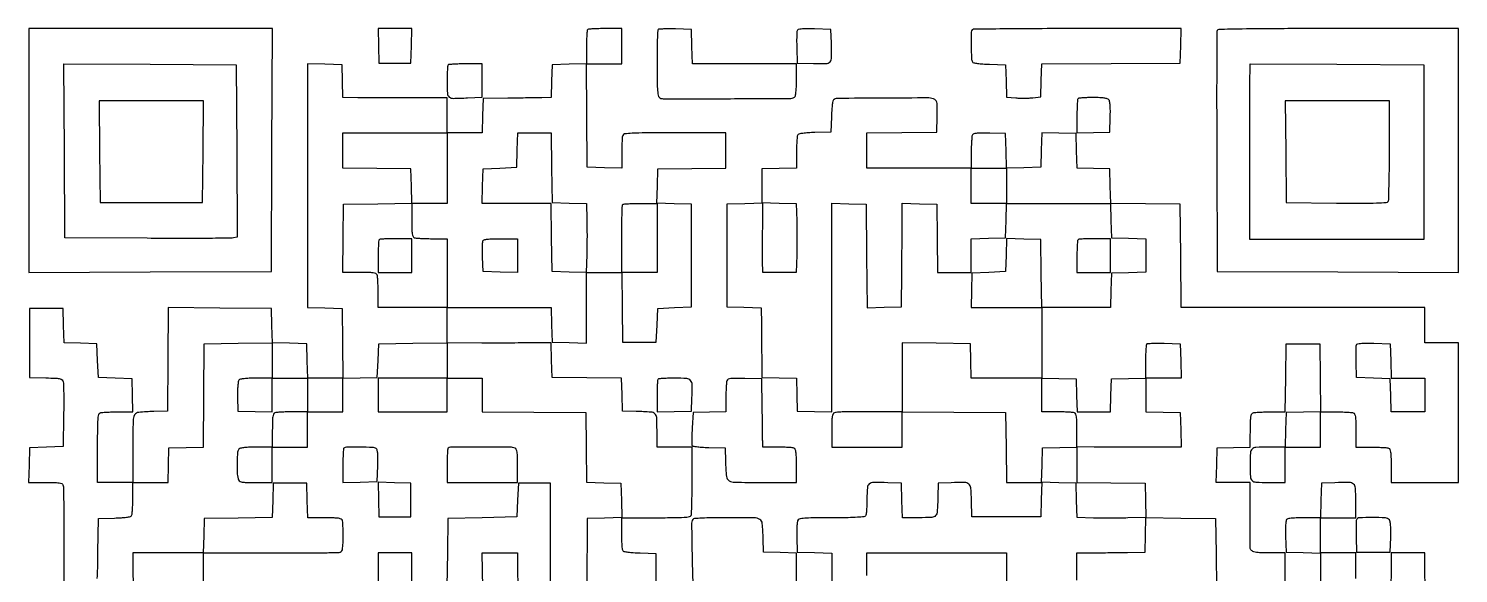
# Model space of a CAD drawing. Extents: x 179 to 1071, y 112 to 1107.
# Drawn here: x 179 to 1071, y 767 to 1107 of the extents above; entities that cross this region are included whole.
import ezdxf

# ---------------------------------------------------------------- set-up
doc = ezdxf.new("R2010")
doc.units = 0

msp = doc.modelspace()

# ---------------------------------------------------------------- linework, layer by layer
for points in [[(570.5, 758), (570.5, 779.5), (560.535034, 779.788805, -0.00836), (556.199826, 779.987032, -0.019108), (552.944063, 780.315749, -0.01918), (550.589, 780.737468, -0.199883), (549.800347, 781.288805, -0.117226), (549.495095, 782.172107, -0.006962), (549.252233, 785.008274, -0.010173), (549.077211, 788.426877, -0.007309), (549.015313, 792.25), (549, 802), (570.393011, 802, 0.002265), (581.947038, 802.052341, 0.014191), (587.848302, 802.273395, 0.020988), (591.35332, 802.652674, 0.269941), (592.341198, 803.446765, 0.083784), (592.564794, 804.554181, 0.001561), (592.737025, 810.506055, 0.003782), (592.864003, 817.465577, 0.002515), (592.909086, 825.446765), (592.921798, 846), (581.960899, 846), (571, 846), (571, 856.480948, 0.011573), (570.815028, 864.471708, 0.199796), (569.72373, 866.785637, 0.170244), (567.243436, 867.829771, 0.007926), (558, 868.24922), (549.5, 868.5), (549.215231, 878.730595), (548.930462, 888.961189), (527.215231, 889.230595), (505.5, 889.5), (505.215624, 900.303679), (504.931248, 911.107358), (494.215624, 910.995248, -0.001685), (488.653946, 910.955802, -0.000517), (480.258652, 910.933234, -0.000518), (470.863002, 910.927427, -0.000567), (461.75, 910.941569), (440, 911), (440, 922), (440, 933), (472.466168, 933), (504.932337, 933), (505.216168, 922.25), (505.5, 911.5), (516.25, 911.216168), (527, 910.932337), (527, 932.966168), (527, 955), (537.980498, 955), (548.960995, 955), (549.230498, 933.25), (549.5, 911.5), (560, 911.5), (570.5, 911.5), (571, 922), (571.5, 932.5), (582, 933), (592.5, 933.5), (592.5, 965.5), (592.5, 997.5), (581.716515, 997.784171), (570.93303, 998.068343), (571.216515, 1008.784171), (571.5, 1019.5), (592.75, 1019.769888), (614, 1020.039775), (614, 1031.019888), (614, 1042), (582.106989, 1042, 0.001266), (563.712104, 1041.953426, 0.010892), (555.498054, 1041.732843, 0.016926), (550.79951, 1041.344421, 0.278928), (549.606989, 1040.418213, 0.0721), (549.367872, 1039.361111, 0.005887), (549.178303, 1036.524537, 0.007809), (549.044304, 1033.119908, 0.00593), (549, 1029.384381), (549, 1019.932337), (538.25, 1020.216168), (527.5, 1020.5), (527.236147, 1052.75), (526.972294, 1085), (537.986147, 1085), (549, 1085), (549, 1096), (549, 1107), (538.666667, 1107, 0.006022), (534.658388, 1106.951724, 0.009111), (531.172917, 1106.804167, 0.004516), (528.245497, 1106.600197, 0.178563), (527.666667, 1106.333333, 0.178489), (527.399823, 1105.754766, 0.004541), (527.195833, 1102.837021, 0.009138), (527.048278, 1099.362473, 0.006042), (527, 1095.367165), (527, 1085.067663), (516.25, 1084.783832), (505.5, 1084.5), (505.215017, 1074.25), (504.930034, 1064), (499.215017, 1063.878398, -0.001944), (496.051905, 1063.823397, -0.000429), (490.625661, 1063.7548, -0.000446), (484.353295, 1063.68648, -0.000429), (478, 1063.628398), (462.5, 1063.5), (462.216168, 1052.75), (461.932337, 1042), (450.966168, 1042), (440, 1042), (440, 1052.894659), (440, 1063.789318), (416.75, 1063.753488, -0.000596), (407.172882, 1063.750139, -0.000601), (397.622776, 1063.769652, -0.000585), (389.302659, 1063.806384, -0.002433), (384.284983, 1063.858829), (375.069966, 1064), (374.784983, 1074.25), (374.5, 1084.5), (363.75, 1084.783832), (353, 1085.067663), (353, 1009.067663), (353, 933.067663), (363.75, 932.783832), (374.5, 932.5), (374.769502, 910.75), (375.039005, 889), (364.053334, 889), (353.067663, 889), (352.783832, 899.75), (352.5, 910.5), (341.783492, 910.783492), (331.066984, 911.066984), (330.783492, 921.783492), (330.5, 932.5), (298.263871, 932.763835), (266.027743, 933.02767), (265.763871, 900.763835), (265.5, 868.5), (257, 868.24922, 0.01508), (247.643505, 867.690422, 0.245296), (245.077367, 866.042339, 0.127215), (244.10758, 862.479112, 0.003164), (244, 845.480948), (244, 824), (233, 824), (222, 824), (222, 845.393011, -0.002045), (222.049566, 857.514173, -0.015901), (222.275578, 863.164693, -0.030015), (222.696146, 866.337463, -0.258697), (223.581787, 867.393011, -0.072102), (224.638915, 867.632129, -0.005887), (227.475801, 867.821697, -0.007809), (230.880803, 867.955696, -0.005929), (234.616771, 868), (244.069966, 868), (243.784983, 878.25), (243.5, 888.5), (233, 889), (222.5, 889.5), (222, 900), (221.5, 910.5), (211.283481, 910.784613), (201.066961, 911.069227), (200.783481, 921.784613), (200.5, 932.5), (190, 932.5), (179.5, 932.5), (179.5, 911), (179.5, 889.5), (189.7397, 889.215131, -0.004125), (196.054923, 888.987292, -0.045905), (198.550087, 888.645699, -0.13698), (199.814297, 887.954949, -0.140292), (200.523677, 886.715131, -0.054888), (200.730103, 885.15164, -0.002334), (200.824654, 879.569445, -0.003982), (200.853191, 872.94004, -0.002821), (200.783977, 865.5), (200.5, 846.5), (190, 846), (179.5, 845.5), (179.216168, 834.75), (178.932337, 824), (189.359179, 824, -0.005326), (194.946379, 823.940479, -0.03028), (197.908208, 823.697521, -0.062919), (199.600474, 823.232706, -0.205485), (200.393011, 822.418213, -0.086353), (200.638636, 821.16888, -0.000865), (200.821697, 812.071975, -0.002793), (200.956125, 801.574492, -0.001805), (201, 789.418213), (201, 758)], [(963, 759), (963, 769.5), (963, 780), (953.122445, 780, -0.013262), (946.892415, 780.165277, -0.060304), (943.324514, 780.790624, -0.141541), (941.55233, 781.939542, -0.22677), (941.083334, 783.64474, 0.043699), (941.14373, 784.312112, 0.000302), (941.156963, 790.05033, 0.001174), (941.152725, 796.618013, 0.000751), (941.118421, 804.25), (941, 824), (930.466168, 824), (919.932337, 824), (920.216168, 834.75), (920.5, 845.5), (930.75, 845.784983), (941, 846.069966), (941.178571, 854.034983, -0.000239), (941.252176, 857.249435, -0.000274), (941.32567, 860.321214, -0.000247), (941.390728, 862.926952, -0.00157), (941.428571, 864.25, -0.039227), (941.529791, 865.165203, -0.039041), (941.772768, 866.054877, -0.041892), (942.110777, 866.795044, -0.106664), (942.5, 867.234687, -0.135482), (943.266693, 867.527047, -0.0063), (946.06447, 867.758058, -0.010044), (949.429621, 867.925429, -0.007009), (953.230112, 867.984687), (962.960225, 868), (963.230112, 889.25), (963.5, 910.5), (974, 910.5), (984.5, 910.5), (984.769789, 889.284032), (985.039577, 868.068065), (974.269789, 867.784032), (963.5, 867.5), (963.216168, 856.75), (962.932337, 846), (952.573157, 846, 0.010989), (944.649698, 845.825844, 0.180952), (942.254544, 844.807587, 0.192337), (941.190001, 842.490994, 0.01268), (941, 835, 0.012707), (941.190439, 827.507656, 0.192687), (942.25706, 825.191322, 0.180645), (944.656506, 824.173683, 0.010922), (952.606989, 824), (963, 824), (963, 835), (963, 846), (974, 846), (985, 846), (985, 857), (985, 868), (994.418213, 868, -0.005951), (998.140776, 867.955695, -0.007831), (1001.534475, 867.821697, -0.005915), (1004.361889, 867.632106, -0.07203), (1005.418213, 867.393011, -0.205218), (1006.23239, 866.601595, -0.063068), (1006.69735, 864.913621, -0.030363), (1006.940414, 861.960143, -0.005351), (1007, 856.393011), (1007, 846), (1016.418213, 846, -0.005951), (1020.140776, 845.955695, -0.007831), (1023.534475, 845.821697, -0.005915), (1026.361889, 845.632106, -0.07203), (1027.418213, 845.393011, -0.205218), (1028.23239, 844.601595, -0.063068), (1028.69735, 842.913621, -0.030363), (1028.940414, 839.960143, -0.005351), (1029, 834.393011), (1029, 824), (1050, 824), (1071, 824), (1071, 867.5), (1071, 911), (1060.5, 911), (1050, 911), (1050, 922), (1050, 933), (974.013853, 933), (898.027706, 933), (897.763853, 965.25), (897.5, 997.5), (875.783635, 997.769409), (854.06727, 998.038817), (853.783635, 1008.769409), (853.5, 1019.5), (843.283481, 1019.784613), (833.066961, 1020.069227), (832.783481, 1030.784613), (832.5, 1041.5), (821.784171, 1041.783485), (811.068343, 1042.06697), (810.784171, 1031.283485), (810.5, 1020.5), (799.784171, 1020.216515), (789.068343, 1019.93303), (788.784171, 1030.716515), (788.5, 1041.5), (778.582645, 1041.788231, 0.006827), (773.804805, 1041.861823, 0.023663), (770.717063, 1041.721018, 0.033714), (768.705135, 1041.395734, 0.19692), (767.847958, 1040.788231, 0.115445), (767.524351, 1039.860149, 0.007585), (767.266219, 1037.014355, 0.010675), (767.080714, 1033.578609, 0.007755), (767.015313, 1029.75), (767, 1020), (734.5, 1020), (702, 1020), (702, 1030.980498), (702, 1041.960995), (723.75, 1042.230498), (745.5, 1042.5), (745.785558, 1052.195786, 0.00527), (745.889738, 1057.706242, 0.037101), (745.713451, 1060.381341, 0.086898), (745.219504, 1061.905838, 0.149833), (744.285558, 1062.842122, 0.123203), (740.651056, 1063.747064, 0.001104), (712.266403, 1063.651886, 0.000755), (683.37254, 1063.447596, 0.196711), (681.090497, 1062.490711, 0.157192), (680.67924, 1061.687987, 0.009617), (680.292442, 1058.990004, 0.013561), (679.975482, 1055.699964, 0.009576), (679.790711, 1051.990711), (679.5, 1042.5), (669.535034, 1042.211195, 0.00836), (665.199826, 1042.012968, 0.019108), (661.944063, 1041.684251, 0.01918), (659.589, 1041.262532, 0.199883), (658.800347, 1040.711195, 0.117134), (658.495121, 1039.828483, 0.006997), (658.252233, 1037.001664, 0.010202), (658.077213, 1033.593987, 0.007334), (658.015313, 1029.783832), (658, 1020.067663), (647.25, 1019.783832), (636.5, 1019.5), (636.5, 1009), (636.5, 998.5), (647.186317, 998.216814), (657.872635, 997.933629), (658.186317, 987.216814, -0.004795), (658.282342, 982.335866, -0.002809), (658.308428, 976.490252, -0.002808), (658.268822, 970.641489, -0.004772), (658.161524, 965.75), (657.823048, 955), (647.411524, 955), (637, 955), (636.898184, 962.25, -0.003147), (636.869215, 965.989044, -0.000998), (636.872241, 971.566021, -0.000996), (636.900408, 977.783131, -0.001108), (636.952843, 983.783262), (637.109316, 998.066525), (625.804658, 997.783262), (614.5, 997.5), (614.5, 965.5), (614.5, 933.5), (625.25, 933.216168), (636, 932.932337), (636.094864, 922.716168, 0.000363), (636.142298, 917.978072, 0.000194), (636.207433, 912.122874, 0.000193), (636.278548, 906.145894, 0.000301), (636.344864, 901), (636.5, 889.5), (647.215387, 889.216519), (657.930773, 888.933039), (658.215387, 878.716519), (658.5, 868.5), (669.25, 868.216168), (680, 867.932337), (680, 933), (680, 998.067663), (690.75, 997.783832), (701.5, 997.5), (701.763898, 965.216309), (702.027795, 932.932619), (712.763898, 933.216309), (723.5, 933.5), (723.722336, 955, 0.000341), (723.809485, 964.022277, 0.000308), (723.887487, 973.352126, 0.000309), (723.947038, 981.708195, 0.000986), (723.972336, 987.283832), (724, 998.067663), (734.75, 997.783832), (745.5, 997.5), (745.769888, 976.25), (746.039775, 955), (756.519888, 955), (767, 955), (767, 965.466168), (767, 975.932337), (777.75, 976.216168), (788.5, 976.5), (788.783832, 987.25), (789.067663, 998), (821.5, 998), (853.932337, 998), (854.216168, 987.25), (854.5, 976.5), (865.25, 976.216168), (876, 975.932337), (876, 965.5), (876, 955.067663), (865.25, 954.783832), (854.5, 954.5), (854.216168, 943.75), (853.932337, 933), (832.486056, 933), (811.039775, 933), (810.769888, 954.25), (810.5, 975.5), (799.785353, 975.783473), (789.070705, 976.066946), (788.785353, 965.783473), (788.5, 955.5), (778, 955), (767.5, 954.5), (767.216168, 943.75), (766.932337, 933), (788.966168, 933), (811, 933), (811, 911), (811, 889), (789.033832, 889), (767.067663, 889), (766.783832, 899.75), (766.5, 910.5), (745.25, 910.769888), (724, 911.039775), (724, 889.519888), (724, 868), (713.25, 867.937986, -0.001277), (708.441095, 867.922525, -0.000819), (702.858345, 867.927974, -0.000823), (697.391316, 867.951255, -0.001541), (692.969899, 867.990985, 0.006585), (689.194514, 867.986822, 0.008533), (685.734044, 867.87834, 0.006692), (682.851551, 867.700008, 0.072938), (681.719899, 867.446009, 0.186196), (680.816287, 866.629862, 0.078579), (680.307247, 865.047289, 0.033632), (680.057652, 862.189863, 0.004973), (680, 856.393011), (680, 846), (702, 846), (724, 846), (724, 857.013853), (724, 868.027706), (756.25, 867.763853), (788.5, 867.5), (788.769502, 845.75), (789.039005, 824), (800.053334, 824), (811.067663, 824), (810.783832, 813.25), (810.5, 802.5), (789, 802.5), (767.5, 802.5), (767.215131, 812.7397, 0.013482), (766.788181, 820.526579, 0.195806), (765.567079, 822.939704, 0.179106), (762.958841, 823.924926, 0.010944), (754.496645, 823.796504), (746.5, 823.5), (746.24922, 815, -0.00791), (745.830143, 805.758299, -0.169892), (744.78796, 803.277454, -0.200091), (742.47786, 802.185518, -0.011647), (734.51478, 802), (724.067663, 802), (723.783832, 812.75), (723.5, 823.5), (715, 823.795054, 0.009396), (706.135712, 823.93607, 0.165315), (703.457168, 823.016955, 0.213819), (702.235676, 820.733962, 0.017085), (701.984687, 813.730948, -0.008103), (701.919857, 810.102214, -0.011062), (701.736193, 806.837076, -0.008067), (701.480264, 804.135387, -0.114221), (701.160254, 803.225056, -0.227039), (700.108342, 802.567328, -0.012865), (696.183001, 802.226721, -0.012304), (690.209479, 802.010273, -0.002945), (680.280077, 801.953446, 0.002795), (669.953394, 801.897436, 0.013421), (664.074053, 801.674778, 0.017718), (660.368694, 801.302534, 0.187791), (659.065652, 800.579105, 0.134505), (658.581367, 799.509967, 0.01961), (658.296278, 797.119442, 0.018454), (658.159879, 793.917876, 0.009139), (658.211141, 789.850715), (658.5, 780.5), (669.25, 780.216168), (680, 779.932337), (680, 769.466168), (680, 759)], [(221.740282, 764.179757, 0.01097), (222.039141, 770.538324, 0.003025), (222.229091, 780.546095), (222.5, 801.5), (232.464966, 801.788805, 0.00836), (236.800174, 801.987032, 0.019108), (240.055937, 802.315749, 0.01918), (242.411, 802.737468, 0.199883), (243.199653, 803.288805, 0.117226), (243.504905, 804.172107, 0.006962), (243.747767, 807.008274, 0.010173), (243.922789, 810.426877, 0.007309), (243.984687, 814.25), (244, 824), (254.966168, 824), (265.932337, 824), (266.216168, 834.75), (266.5, 845.5), (277.236191, 845.783692), (287.972383, 846.067383), (288.236191, 878.283692), (288.5, 910.5), (309.75, 910.769888), (331, 911.039775), (331, 900.019888), (331, 889), (321.122445, 889, 0.007831), (316.571441, 888.928718, 0.021429), (313.364445, 888.690402, 0.026635), (311.147197, 888.309148, 0.165109), (310.176942, 887.713201, 0.138649), (309.750801, 886.751687, 0.014183), (309.466611, 884.25361, 0.016207), (309.301367, 881.109089, 0.010475), (309.304497, 877.463201), (309.5, 868.5), (320.25, 868.216168), (331, 867.932337), (331, 878.466168), (331, 889), (342, 889), (353, 889), (353, 878.5), (353, 868), (343.581787, 868, 0.005951), (339.859224, 867.955695, 0.007831), (336.465525, 867.821697, 0.005915), (333.638111, 867.632106, 0.07203), (332.581787, 867.393011, 0.205218), (331.76761, 866.601595, 0.063068), (331.30265, 864.913621, 0.030363), (331.059586, 861.960143, 0.005351), (331, 856.393011), (331, 846), (321.2, 846, 0.008695), (316.928253, 845.925705, 0.018472), (313.630442, 845.688776, 0.019349), (311.200304, 845.328068, 0.150969), (310.2, 844.8, 0.180438), (309.359131, 842.958582, 0.010157), (309.033618, 836.583513, 0.015809), (309.039417, 830.235482, 0.05739), (309.630286, 826.25, 0.133542), (310.365943, 824.986773, 0.144985), (311.618562, 824.318691, 0.046747), (314.088289, 824.049468, 0.003789), (320.616631, 824), (331, 824), (331, 835), (331, 846), (342, 846), (353, 846), (353, 857), (353, 868), (364, 868), (375, 868), (375, 878.466168), (375, 888.932337), (385.75, 889.216168), (396.5, 889.5), (397, 900), (397.5, 910.5), (418.75, 910.769888), (440, 911.039775), (440, 900.019888), (440, 889), (418.5, 889), (397, 889), (397, 878.5), (397, 868), (418.5, 868), (440, 868), (440, 878.5), (440, 889), (451, 889), (462, 889), (462, 878.513853), (462, 868.027706), (494.25, 867.763853), (526.5, 867.5), (526.769409, 845.783635), (527.038817, 824.06727), (537.769409, 823.783635), (548.5, 823.5), (548.783485, 812.784171), (549.06697, 802.068343), (538.283485, 801.784171), (527.5, 801.5), (527.239377, 758.25)], [(288, 759), (288, 769.5), (288, 780), (298.25, 780.067715, -0.001594), (304.089228, 780.087677, -0.0003), (314.760556, 780.083735, -0.000321), (327.227147, 780.06364, -0.000294), (340.06253, 780.027161, 0.001933), (352.281505, 780.032486, 0.002979), (362.849261, 780.140912, 0.000972), (371.986215, 780.306875, 0.086792), (373.31253, 780.566435, 0.290782), (374.863349, 782.656183, 0.016851), (375.1863, 790.981084, 0.016815), (374.94847, 799.308633, 0.293576), (373.418213, 801.393011, 0.07196), (372.36267, 801.632085, 0.005942), (369.544413, 801.821697, 0.007852), (366.161644, 801.955693, 0.005972), (362.452044, 802), (353.067663, 802), (352.783832, 812.75), (352.5, 823.5), (342, 823.5), (331.5, 823.5), (331.216369, 812.76979), (330.932738, 802.03958), (309.716369, 801.76979), (288.5, 801.5), (288.216168, 790.75), (287.932337, 780), (265.966168, 780), (244, 780), (244, 769.606989, 0.01279), (244.205236, 761.585257, 0.195993)], [(1006.940414, 764.039857, 0.005351), (1007, 769.606989), (1007, 780), (996, 780), (985, 780), (985, 791), (985, 802), (996, 802), (1007, 802), (1007, 812.480948, 0.01319), (1006.788355, 820.50249, 0.203196), (1005.602972, 822.933469, 0.179688), (1002.965089, 823.928151, 0.009927), (994, 823.795054), (985.5, 823.5), (985.216168, 812.75), (984.932337, 802), (975.216168, 801.984687, 0.007782), (971.400525, 801.919284, 0.010705), (967.975707, 801.733781, 0.007622), (965.139207, 801.475621, 0.115349), (964.211769, 801.152042, 0.19692), (963.604266, 800.294865, 0.033714), (963.278982, 798.282937, 0.023663), (963.138177, 795.195195, 0.006827), (963.211769, 790.417355), (963.5, 780.5), (974.25, 780.216168), (985, 779.932337), (985, 769.466168), (985, 759)], [(701.925705, 765.928253, 0.008695), (702, 770.2), (702, 780), (722.75, 780.042318, 0.000022), (731.610342, 780.060782, 0.000018), (741.076563, 780.081275, 0.000018), (749.777523, 780.100749, 0.000049), (756, 780.115512, -0.000646), (761.533093, 780.122037, -0.000437), (767.839062, 780.115819, -0.00044), (773.932088, 780.09912, -0.00088), (778.75, 780.073195), (789, 780), (789, 769.5), (789, 759)], [(658, 759), (658, 769.465017), (658, 779.930034), (647.75, 780.215017), (637.5, 780.5), (637.24922, 789, 0.014634), (636.698482, 798.361774, 0.242915), (635.079806, 800.91726, 0.129812), (631.581266, 801.890749, 0.003302), (615.039965, 802, 0.003149), (605.367178, 801.939075, 0.010078), (598.920532, 801.727853, 0.007256), (594.329811, 801.417872, 0.238179), (593.410087, 800.854518, 0.142506), (592.569592, 797.823114, 0.002161), (592.882575, 779.369451, 0.001445), (593.338872, 760.49478, 0.249344)], [(832.950532, 763.088289, 0.003789), (833, 769.616631), (833, 780), (843.25, 780.097508, 0.000362), (847.967406, 780.1458, 0.000201), (853.720313, 780.211168, 0.0002), (859.54442, 780.282022, 0.000324), (864.5, 780.347508), (875.5, 780.5), (875.784029, 791.269408), (876.068057, 802.038815), (897.784029, 801.769408), (919.5, 801.5), (919.769502, 779.75), (920.039005, 758)], [(418, 759.120731), (418, 769.560365), (418, 780), (407.5, 780), (397, 780), (397, 758.606989, -0.002045)], [(462.230498, 758.25), (461.960995, 780), (472.980498, 780), (484, 780), (484, 769.519052, 0.012862), (484.205954, 761.513975, 0.198492)], [(592.822714, 707.967408, -0.000008), (592.754941, 713.720313, -0.000008), (592.686515, 719.544422, -0.000013)]]:
    msp.add_lwpolyline(points, format="xyb")
for points in [[(179, 1030.993714), (179, 954.987428), (254.75, 955.243714), (330.5, 955.5), (330.756286, 1031.25), (331.012572, 1107), (255.006286, 1107), (179, 1107)], [(397.216168, 1096.25), (397.5, 1085.5), (407.5, 1085.5), (417.5, 1085.5), (417.783832, 1096.25), (418.067663, 1107), (407.5, 1107), (396.932337, 1107)], [(223.235953, 1030.25), (223.5, 998.5), (255.5, 998.5), (287.5, 998.5), (287.764047, 1030.25), (288.028094, 1062), (255.5, 1062), (222.971906, 1062)], [(789, 1009), (789, 998), (778, 998), (767, 998), (767, 1009), (767, 1020), (778, 1020), (789, 1020)], [(397.21581, 813.285361), (397.5, 802.5), (407.5, 802.5), (417.5, 802.5), (417.5, 813), (417.5, 823.5), (407.21581, 823.785361), (396.931619, 824.070721)]]:
    msp.add_lwpolyline(points, close=True)
for points in [[(571.699448, 1106.366114, 0.188705), (571.416025, 1105.718226, 0.001478), (571.205463, 1099.935181, 0.005123), (571.050477, 1093.253615, 0.003237), (571, 1085.455778, 0.002976), (571.059484, 1075.462972, 0.012137), (571.279153, 1069.393749, 0.013249), (571.627527, 1065.397171, 0.19352), (572.287956, 1064.175981, 0.174965), (574.810047, 1063.265905, 0.000417), (614.337692, 1063.303702, 0.000499), (653.618327, 1063.413191, 0.141009), (656.75, 1064.327144, 0.199373), (657.331164, 1065.153221, 0.025893), (657.698675, 1067.323757, 0.021433), (657.931032, 1070.497001, 0.007559), (658, 1075.059017), (658, 1085), (625.533832, 1085), (593.067663, 1085), (592.783832, 1095.75), (592.5, 1106.5), (582.449448, 1106.782781, 0.006672), (578.547259, 1106.840477, 0.010046), (575.145783, 1106.777033, 0.005301), (572.300668, 1106.636532, 0.183378)], [(658.442274, 1105.710164, 0.081166), (658.248144, 1104.773814, 0.005233), (658.158783, 1101.980936, 0.007531), (658.137174, 1098.634259, 0.005535), (658.210159, 1094.924983), (658.5, 1085.5), (668.722245, 1085.215323, 0.013848), (676.5543, 1085.214168, 0.210395), (678.951391, 1086.349379, 0.179386), (679.934656, 1088.971409, 0.009619), (679.795054, 1098), (679.5, 1106.5), (669.232115, 1106.785181, 0.005823), (664.049899, 1106.868732, 0.025951), (661.012272, 1106.724596, 0.043922), (659.172333, 1106.376284, 0.236652)], [(767.666667, 1106.333333, 0.196533), (767.04225, 1104.845176, 0.003958), (767.031876, 1096.520042, 0.005092), (767.169519, 1088.353105, 0.135593), (767.800347, 1086.288805, 0.199883), (768.589, 1085.737468, 0.01918), (770.944063, 1085.315749, 0.019108), (774.199826, 1084.987032, 0.00836), (778.535034, 1084.788805), (788.5, 1084.5), (788.783483, 1074.385853), (789.066966, 1064.271705), (794.783483, 1063.782687, 0.014538), (797.33613, 1063.638917, 0.00946), (800.289523, 1063.614497, 0.009515), (803.174669, 1063.700154, 0.017838), (805.5, 1063.896834), (810.5, 1064.5), (810.784866, 1074.739404), (811.069732, 1084.978807), (854.284866, 1085.239404), (897.5, 1085.5), (897.783832, 1096.25), (898.067663, 1107), (833.200498, 1107, 0.000962), (808.281625, 1106.952032, 0.001581), (787.19223, 1106.804167, 0.000143), (768.316895, 1106.606768, 0.196122)], [(920.460009, 1105.75, 0.090591), (920.266358, 1104.709509, 0.000109), (920.198937, 1082.982812, 0.000984), (920.176611, 1058.652573, 0.000605), (920.241394, 1030), (920.5, 955.5), (995.75, 955.243674), (1071, 954.987348), (1071, 1030.993674), (1071, 1107), (995.968615, 1107, 0.000668), (957.448289, 1106.948566, 0.003471), (936.19131, 1106.744245, 0.001205), (921.475143, 1106.465155, 0.305157)], [(308.758677, 1030.77123), (309.017354, 977.04246), (306.758677, 976.494347, -0.057902), (304.987826, 976.276519, -0.000418), (290.035361, 976.188577, -0.001589), (272.903102, 976.156579, -0.001017), (253, 976.223117), (201.5, 976.5), (201.241383, 1030.758691), (200.982767, 1085.017383), (254.741383, 1084.758691), (308.5, 1084.5)], [(440.666667, 1084.333333, 0.177127), (440.40019, 1083.759549, 0.005011), (440.195833, 1081.008219, 0.009628), (440.048298, 1077.721829, 0.006402), (440, 1073.949965, 0.013134), (440.195538, 1066.507042, 0.214593), (441.310437, 1064.340749, 0.174005), (443.781662, 1063.499375, 0.008118), (452.75, 1063.792189), (462, 1064.244639), (462, 1074.622319), (462, 1085), (451.666667, 1085, 0.006022), (447.658388, 1084.951724, 0.009111), (444.172917, 1084.804167, 0.004516), (441.245497, 1084.600197, 0.178563)], [(1049.5, 1030), (1049.5, 975.5), (995.211905, 975.5), (940.92381, 975.5), (940.942857, 1025.75, -0.000032), (940.951538, 1045.331386, -0.000047), (940.961905, 1062.563467, -0.000022), (940.972765, 1077.239555, -0.00086), (940.980952, 1080.508612), (941, 1085.017225), (995.25, 1084.758612), (1049.5, 1084.5)], [(833.666667, 1063.333333, 0.178639), (833.399782, 1062.754233, 0.00449), (833.195833, 1059.816807, 0.009084), (833.048275, 1056.320041, 0.006002), (833, 1052.29835), (833, 1041.930034), (843.25, 1042.215017), (853.5, 1042.5), (853.788859, 1051.850715, 0.009044), (853.84141, 1055.957683, 0.018924), (853.703614, 1059.150171, 0.020746), (853.412685, 1061.513859, 0.132968), (852.916414, 1062.600715, 0.147998), (851.922993, 1063.257565, 0.037403), (850.00979, 1063.676512, 0.026324), (847.18188, 1063.926486, 0.008883), (843.044222, 1064, 0.007137), (839.657974, 1063.951661, 0.010606), (836.696324, 1063.804167, 0.006007), (834.230897, 1063.599099, 0.174334)], [(963.235953, 1030.25), (963.5, 998.5), (994.93202, 998.235498, 0.001697), (1010.901959, 998.155315, 0.00816), (1019.995146, 998.288929, 0.006635), (1026.009704, 998.555446, 0.241447), (1027.166708, 999.235498, 0.134731), (1027.492293, 1000.296498, 0.001088), (1027.738089, 1009.161365, 0.003824), (1027.920853, 1019.372002, 0.002438), (1027.984687, 1031.25), (1028, 1062), (995.485953, 1062), (962.971906, 1062)], [(440, 1020), (440, 998), (429, 998), (418, 998), (418, 987.606989, 0.005351), (418.059586, 982.039857, 0.030363), (418.30265, 979.086379, 0.063068), (418.76761, 977.398405, 0.205218), (419.581787, 976.606989, 0.07203), (420.638111, 976.367894, 0.005915), (423.465525, 976.178303, 0.007831), (426.859224, 976.044305, 0.005951), (430.581787, 976), (440, 976), (440, 954.5), (440, 933), (418.5, 933), (397, 933), (397, 942.418213, 0.005951), (396.955695, 946.140776, 0.007831), (396.821697, 949.534475, 0.005915), (396.632106, 952.361889, 0.07203), (396.393011, 953.418213, 0.205375), (395.600936, 954.232576, 0.06298), (393.910439, 954.69745, 0.030314), (390.952052, 954.940452, 0.005337), (385.373124, 955), (374.960225, 955), (375.230112, 976.25), (375.5, 997.5), (396.783629, 997.769986), (418.067258, 998.039971), (417.783629, 1008.769986), (417.5, 1019.5), (396.25, 1019.769888), (375, 1020.039775), (375, 1031.019888), (375, 1042), (407.5, 1042), (440, 1042)], [(505.230498, 1020.25), (505.5, 998.5), (516.216508, 998.216508), (526.933016, 997.933016), (527.216508, 987.716508, -0.004717), (527.303, 982.992838, -0.002562), (527.324784, 977.186661, -0.002552), (527.28653, 971.279239, -0.004038), (527.187011, 966.216807), (526.874022, 954.933614), (516.187011, 955.216807), (505.5, 955.5), (505.230112, 976.75), (504.960225, 998), (483.446281, 998), (461.932337, 998), (462.216168, 1008.75), (462.5, 1019.5), (473, 1020), (483.5, 1020.5), (483.783832, 1031.25), (484.067663, 1042), (494.514329, 1042), (504.960995, 1042)], [(571, 976.5), (571, 955), (560, 955), (549, 955), (549, 975.833333, -0.002993), (549.048097, 983.867578, -0.004756), (549.195833, 990.742708, -0.001277), (549.396201, 996.712325, -0.189545), (549.666667, 997.333333, -0.178563), (550.245497, 997.600197, -0.004516), (553.172917, 997.804167, -0.009111), (556.658388, 997.951724, -0.006022), (560.666667, 998), (571, 998)], [(397.666667, 975.333333, 0.177413), (397.400114, 974.758552, 0.004912), (397.195833, 971.973958, 0.009526), (397.048294, 968.649913, 0.006327), (397, 964.833333), (397, 955), (407.5, 955), (418, 955), (418, 965.5), (418, 976), (408.166667, 976, 0.006327), (404.350087, 975.951706, 0.009526), (401.026042, 975.804167, 0.004912), (398.241448, 975.599886, 0.177413)], [(484, 965.466168), (484, 954.932337), (473.25, 955.216168), (462.5, 955.5), (462.208575, 964.420857, -0.005737), (462.13413, 967.934715, -0.007759), (462.152581, 971.111648, -0.005495), (462.238236, 973.761419, -0.080952), (462.42719, 974.670857, -0.240491), (463.150677, 975.321414, -0.035152), (465.151337, 975.70634, -0.023783), (468.333082, 975.936605, -0.006172), (473.468615, 976), (484, 976)], [(833.666667, 975.333333, 0.177413), (833.400114, 974.758552, 0.004912), (833.195833, 971.973958, 0.009526), (833.048294, 968.649913, 0.006327), (833, 964.833333), (833, 955), (843.5, 955), (854, 955), (854, 965.5), (854, 976), (844.166667, 976, 0.006327), (840.350087, 975.951706, 0.009526), (837.026042, 975.804167, 0.004912), (834.241448, 975.599886, 0.177413)], [(897.783832, 899.75), (898.067663, 889), (887.033832, 889), (876, 889), (876, 878.533832), (876, 868.067663), (886.75, 867.783832), (897.5, 867.5), (897.783832, 856.75), (898.067663, 846), (876.283832, 845.941569, -0.000569), (867.155357, 845.927467, -0.000519), (857.741188, 845.933395, -0.000518), (849.327547, 845.95614, -0.001685), (843.75, 845.995795), (833, 846.108452), (833, 835.074114), (833, 824.039775), (854.25, 823.769888), (875.5, 823.5), (875.783193, 812.812989), (876.066386, 802.125978), (864.783193, 801.812989, -0.004038), (859.720761, 801.71347, -0.002552), (853.813339, 801.675216, -0.002562), (848.007162, 801.697, -0.004717), (843.283492, 801.783492), (833.066984, 802.066984), (832.783492, 812.783492), (832.5, 823.5), (821.716515, 823.784171), (810.93303, 824.068343), (811.216515, 834.784171), (811.5, 845.5), (822.25, 845.783832), (833, 846.067663), (833, 856.426843, 0.005377), (832.940349, 861.973908, 0.030446), (832.697178, 864.919034, 0.063217), (832.232073, 866.602718, 0.20495), (831.418213, 867.393011, 0.07203), (830.361889, 867.632106, 0.005915), (827.534475, 867.821697, 0.007831), (824.140776, 867.955695, 0.005951), (820.418213, 868), (811, 868), (811, 878.533832), (811, 889.067663), (821.75, 888.783832), (832.5, 888.5), (832.784983, 878.25), (833.069966, 868), (843.5, 868), (853.930034, 868), (854.215017, 878.25), (854.5, 888.5), (865.25, 888.783832), (876, 889.067663), (876, 899.367165, -0.006337), (876.050669, 903.364759, -0.00954), (876.205463, 906.846651, -0.004926), (876.4198, 909.763217, -0.177373), (876.699448, 910.366114, -0.183378), (877.300668, 910.636532, -0.005301), (880.145783, 910.777033, -0.010046), (883.547259, 910.840477, -0.006672), (887.449448, 910.782781), (897.5, 910.5)], [(1028.783832, 899.75), (1029.067663, 889), (1039.533832, 889), (1050, 889), (1050, 878.5), (1050, 868), (1039.534983, 868), (1029.069966, 868), (1028.784983, 878.25), (1028.5, 888.5), (1018, 889), (1007.5, 889.5), (1007.210159, 898.924983, -0.005535), (1007.137174, 902.634259, -0.007531), (1007.158783, 905.980936, -0.005233), (1007.248144, 908.773814, -0.081166), (1007.442274, 909.710164, -0.236652), (1008.172333, 910.376284, -0.043922), (1010.012272, 910.724596, -0.025951), (1013.049899, 910.868732, -0.005823), (1018.232115, 910.785181), (1028.5, 910.5)], [(571.666667, 888.333333, 0.177495), (571.400093, 887.758266, 0.004883), (571.195833, 884.96402, 0.009496), (571.048292, 881.629052, 0.006305), (571, 877.799502), (571, 867.932337), (581.75, 868.216168), (592.5, 868.5), (592.796504, 876.496645, 0.010514), (592.933015, 885.009028, 0.176932), (591.969585, 887.606103, 0.204424), (589.610838, 888.780726, 0.014687), (582.147615, 889, 0.006339), (578.338339, 888.951706, 0.009542), (575.020445, 888.804167, 0.004928), (572.241287, 888.599873, 0.177367)], [(614.619506, 887.450832, 0.070449), (614.375964, 886.390369, 0.006533), (614.18198, 883.701208, 0.008308), (614.045256, 880.473127, 0.006428), (614, 876.953196), (614, 868.069966), (603.75, 867.784983), (593.5, 867.5), (592.970473, 858, 0.004296), (592.794804, 854.272244, 0.005984), (592.706208, 850.933409, 0.003788), (592.686655, 848.1335, 0.074486), (592.814436, 847.283946, 0.265395), (593.426354, 846.70932, 0.023415), (595.590675, 846.296832, 0.020998), (598.767426, 845.979653, 0.007393), (603.343963, 845.783946), (613.5, 845.5), (613.75078, 837, 0.01508), (614.309578, 827.643505, 0.245296), (615.957661, 825.077367, 0.127215), (619.520888, 824.10758, 0.003164), (636.519052, 824), (658, 824), (658, 834.393011, 0.005351), (657.940414, 839.960143, 0.030363), (657.69735, 842.913621, 0.063068), (657.23239, 844.601595, 0.205218), (656.418213, 845.393011, 0.070946), (655.373807, 845.631778, 0.006338), (652.68135, 845.821697, 0.008159), (649.449196, 845.955669, 0.006277), (645.918213, 846), (637, 846), (636.925963, 849.75, -0.001802), (636.888146, 852.0933, -0.000192), (636.821985, 857.539062, -0.000237), (636.74876, 864.024425, -0.00019), (636.675963, 871), (636.5, 888.5), (625.869506, 888.782619, 0.004751), (619.990275, 888.883029, 0.031362), (617.0553, 888.721063, 0.071795), (615.422003, 888.284512, 0.202676)], [(375.666667, 845.333333, 0.178637), (375.399783, 844.754242, 0.004491), (375.195833, 841.817145, 0.009085), (375.048275, 838.320751, 0.006002), (375, 834.299502), (375, 823.932337), (385.75, 824.216168), (396.5, 824.5), (396.788231, 834.417355, 0.006827), (396.861823, 839.195195, 0.023663), (396.721018, 842.282937, 0.033714), (396.395734, 844.294865, 0.19692), (395.788231, 845.152042, 0.134486), (393.660391, 845.805612, 0.005407), (385.507867, 845.96724, 0.004187), (377.193085, 845.972527, 0.196902)], [(440.666667, 845.333333, 0.178563), (440.399803, 844.754503, 0.004516), (440.195833, 841.827083, 0.009111), (440.048276, 838.341612, 0.006022), (440, 834.333333), (440, 824), (462, 824), (484, 824), (484, 834.393011, 0.005351), (483.940414, 839.960143, 0.030363), (483.69735, 842.913621, 0.063068), (483.23239, 844.601595, 0.205218), (482.418213, 845.393011, 0.090869), (479.372195, 845.963567, 0.001339), (461.044861, 845.98644, 0.000701), (442.105342, 845.932822, 0.197813)], [(1007.428774, 800.674983, 0.081654), (1007.239658, 799.758353, 0.005045), (1007.154817, 796.970602, 0.007376), (1007.136178, 793.631743, 0.005394), (1007.210159, 789.924983), (1007.5, 780.5), (1018, 780.5), (1028.5, 780.5), (1028.788859, 789.850715, 0.009044), (1028.84141, 793.957683, 0.018924), (1028.703614, 797.150171, 0.020746), (1028.412685, 799.513859, 0.132968), (1027.916414, 800.600715, 0.207901), (1025.464692, 801.840281, 0.013631), (1017.346439, 802.091101, 0.011899), (1009.165801, 801.926055, 0.298527)]]:
    msp.add_lwpolyline(points, format="xyb", close=True)
for points in [[(504.5, 758.5), (504.5, 791), (504.5, 823.5), (494.5, 823.5), (484.5, 823.5), (484, 813), (483.5, 802.5), (462, 802), (440.5, 801.5), (440.23034, 780.328317), (439.96068, 759.156633)], [(1050.236147, 747.75), (1049.972294, 780), (1039.5, 780), (1029.027706, 780), (1028.763853, 747.75)]]:
    msp.add_lwpolyline(points)

doc.saveas('drawing.dxf')
